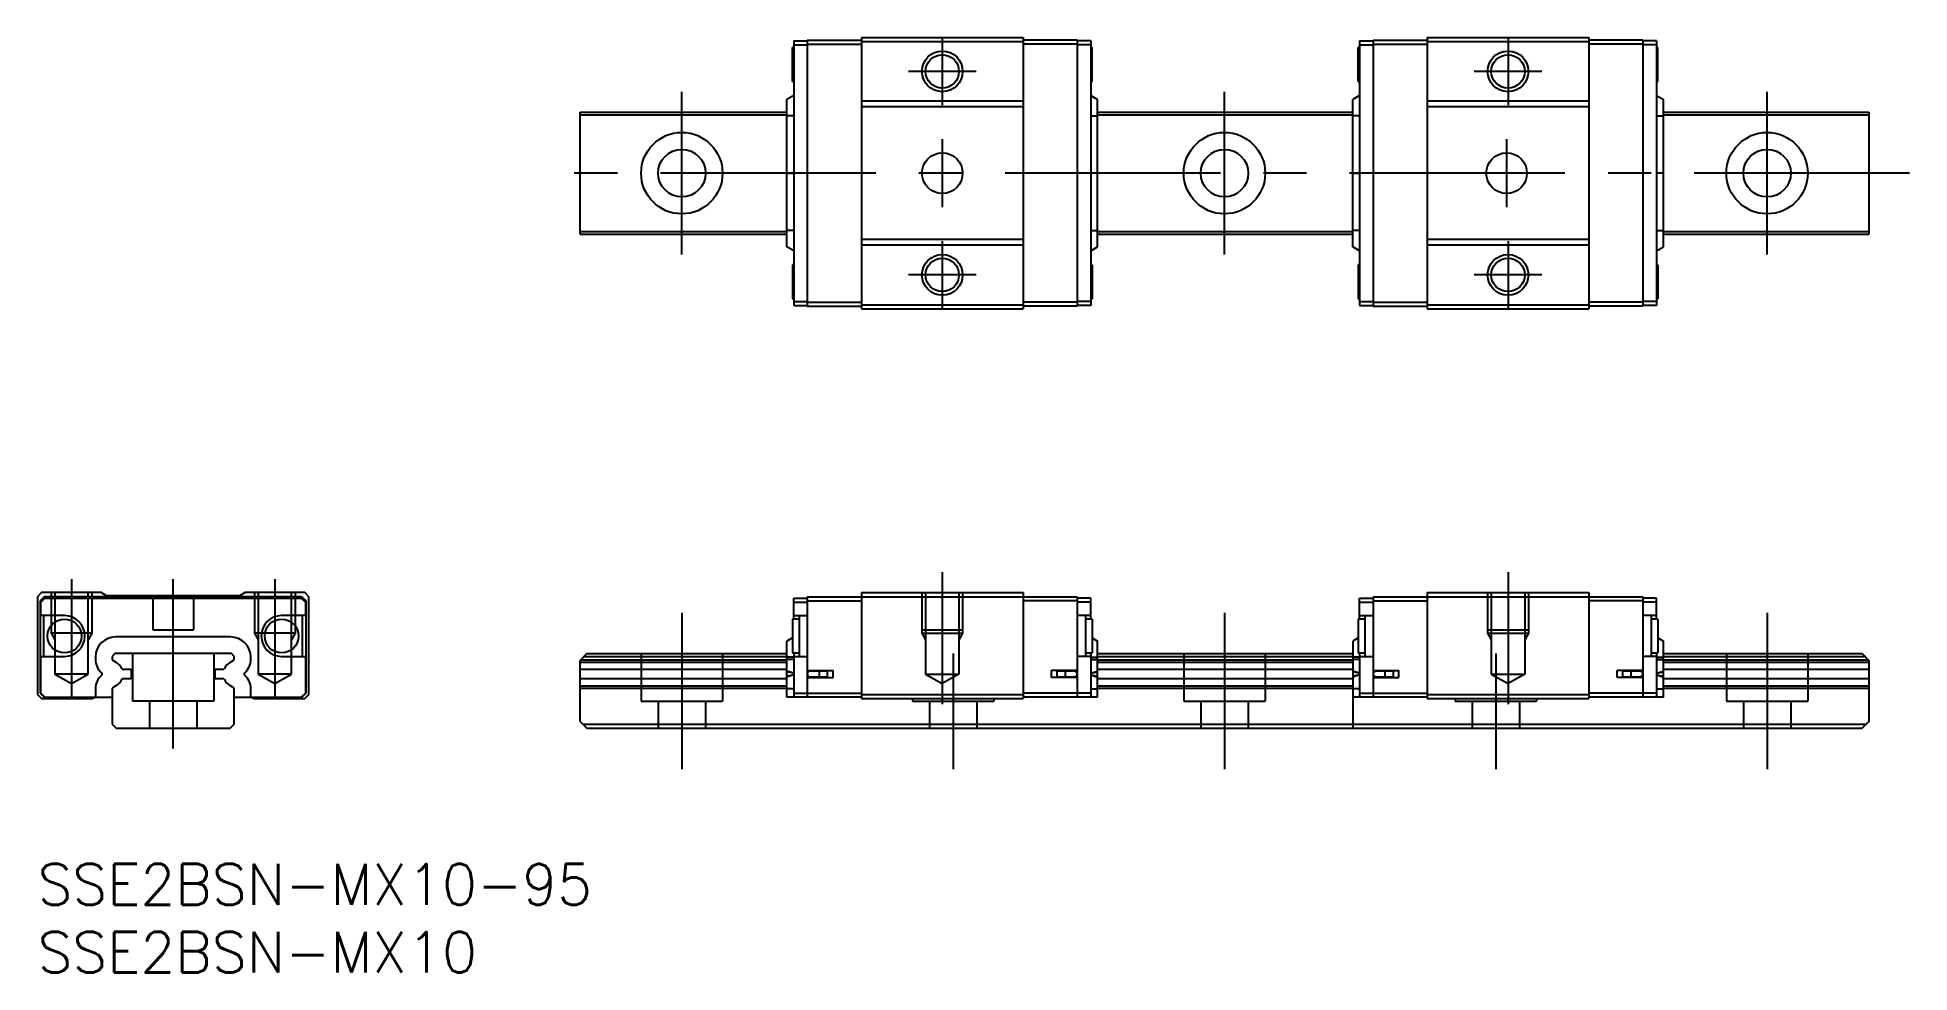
# Model space of a CAD drawing. Extents: x 0 to 138, y -8 to 61.
import ezdxf

# ---------------------------------------------------------------- set-up
doc = ezdxf.new("R2010")
doc.units = 0
doc.header["$LTSCALE"] = 0.5
doc.linetypes.add('CENTER', pattern=[50.8, 31.75, -6.35, 6.35, -6.35])
doc.linetypes.add('DASHED', pattern=[19.05, 12.7, -6.35])
for name, color, linetype in [('MSM_CENTER', 1, 'CENTER'), ('MSM_CONTINUOUS', 7, 'CONTINUOUS'), ('MSM_DASHED', 4, 'DASHED'), ('MSM_NARROW', 5, 'CONTINUOUS'), ('MSM_PART_NUMBER', 7, 'CONTINUOUS')]:
    doc.layers.add(name, color=color, linetype=linetype)
doc.styles.get("Standard").update_dxf_attribs({"font": 'txt.shx', "height": 3, "bigfont": 'bigfont.shx'})

# ---------------------------------------------------------------- blocks, each defined once
blk = doc.blocks.new('*U2')
at = {"layer": 'MSM_PART_NUMBER'}
blk.add_text('SSE2BSN-MX10-95', height=3, dxfattribs=at).set_placement((0, -3))
blk = doc.blocks.new('*U3')
at = {"layer": 'MSM_PART_NUMBER'}
blk.add_text('SSE2BSN-MX10', height=3, dxfattribs=at).set_placement((0, -8))

msp = doc.modelspace()

# ---------------------------------------------------------------- linework, layer by layer
at = {"layer": 'MSM_CENTER'}
for p, q in [((66.7, 60.91), (66.7, 55.91)), ((108.4, 60.91), (108.4, 55.91)), ((69.2, 58.41), (64.2, 58.41)), ((110.9, 58.41), (105.9, 58.41)), ((47.5, 44.91), (47.5, 56.91)), ((87.5, 44.91), (87.5, 56.91)), ((127.5, 44.91), (127.5, 56.91)), ((66.7, 53.41), (66.7, 48.41)), ((108.3, 53.41), (108.3, 48.41)), ((138, 50.91), (37, 50.91)), ((66.7, 45.91), (66.7, 40.91)), ((108.4, 45.91), (108.4, 40.91)), ((69.2, 43.41), (64.2, 43.41)), ((110.9, 43.41), (105.9, 43.41)), ((2.5, 21), (2.5, 12.29)), ((10, 8.5), (10, 21)), ((17.5, 21), (17.5, 12.29)), ((66.7, 21.5), (66.7, 11.79)), ((108.4, 21.5), (108.4, 11.79)), ((47.5, 18.5), (47.5, 7)), ((87.5, 18.5), (87.5, 7)), ((127.5, 18.5), (127.5, 7)), ((67.5, 15.5), (67.5, 7)), ((107.5, 15.5), (107.5, 7))]:
    msp.add_line(p, q, dxfattribs=at)
at = {"layer": 'MSM_CONTINUOUS'}
for p, q in [((60.75, 60.91), (60.75, 40.91)), ((60.75, 60.91), (72.65, 60.91)), ((72.65, 60.91), (72.65, 40.91)), ((102.45, 60.91), (102.45, 40.91)), ((102.45, 60.91), (114.35, 60.91)), ((114.35, 60.91), (114.35, 40.91)), ((55.75, 60.16), (55.65, 60.16)), ((55.65, 57.66), (55.65, 60.16)), ((55.75, 60.66), (55.75, 41.16)), ((55.75, 60.66), (56.75, 60.66)), ((55.75, 60.36), (56.75, 60.36)), ((56.75, 60.71), (56.75, 41.11)), ((56.75, 60.71), (60.75, 60.71)), ((56.75, 60.41), (60.75, 60.41)), ((60.75, 60.61), (72.65, 60.61)), ((76.65, 60.71), (72.65, 60.71)), ((76.65, 60.41), (72.65, 60.41)), ((76.65, 60.71), (76.65, 41.11)), ((77.65, 60.66), (76.65, 60.66)), ((77.65, 60.36), (76.65, 60.36)), ((77.65, 60.66), (77.65, 41.16)), ((77.75, 60.16), (77.65, 60.16)), ((77.75, 57.66), (77.75, 60.16)), ((97.35, 57.66), (97.35, 60.16)), ((97.45, 60.16), (97.35, 60.16)), ((97.45, 60.66), (97.45, 41.16)), ((97.45, 60.66), (98.45, 60.66)), ((97.45, 60.36), (98.45, 60.36)), ((98.45, 60.71), (98.45, 41.11)), ((98.45, 60.71), (102.45, 60.71)), ((98.45, 60.41), (102.45, 60.41)), ((102.45, 60.61), (114.35, 60.61)), ((118.35, 60.71), (114.35, 60.71)), ((118.35, 60.41), (114.35, 60.41)), ((118.35, 60.71), (118.35, 41.11)), ((119.35, 60.66), (118.35, 60.66)), ((119.35, 60.36), (118.35, 60.36)), ((119.35, 60.66), (119.35, 41.16)), ((119.45, 60.16), (119.35, 60.16)), ((119.45, 57.66), (119.45, 60.16)), ((55.75, 56.64), (55.25, 56.34)), ((55.65, 57.66), (55.75, 57.66)), ((77.65, 57.66), (77.75, 57.66)), ((77.65, 56.64), (78.15, 56.34)), ((97.45, 56.64), (96.95, 56.34)), ((97.35, 57.66), (97.45, 57.66)), ((119.35, 57.66), (119.45, 57.66)), ((119.35, 56.64), (119.85, 56.34)), ((40, 46.41), (40, 55.41)), ((40, 55.41), (55.25, 55.41)), ((40, 55.21), (55.25, 55.21)), ((55.25, 45.48), (55.25, 56.34)), ((72.65, 56.21), (60.75, 56.21)), ((72.65, 55.81), (60.75, 55.81)), ((78.15, 45.48), (78.15, 56.34)), ((78.15, 55.41), (96.95, 55.41)), ((78.15, 55.21), (96.95, 55.21)), ((96.95, 45.48), (96.95, 56.34)), ((114.35, 56.21), (102.45, 56.21)), ((114.35, 55.81), (102.45, 55.81)), ((119.85, 45.48), (119.85, 56.34)), ((119.85, 55.41), (135, 55.41)), ((119.85, 55.21), (135, 55.21)), ((135, 55.41), (135, 46.41)), ((55.75, 55.14), (55.25, 55.14)), ((77.65, 55.14), (78.15, 55.14)), ((97.45, 55.14), (96.95, 55.14)), ((119.35, 55.14), (119.85, 55.14)), ((55.25, 50.91), (55.75, 50.91)), ((78.15, 50.91), (77.65, 50.91)), ((96.95, 50.91), (97.45, 50.91)), ((119.85, 50.91), (119.35, 50.91)), ((40, 46.61), (55.25, 46.61)), ((40, 46.41), (55.25, 46.41)), ((55.75, 46.68), (55.25, 46.68)), ((72.65, 46.01), (60.75, 46.01)), ((72.65, 45.61), (60.75, 45.61)), ((77.65, 46.68), (78.15, 46.68)), ((78.15, 46.61), (96.95, 46.61)), ((78.15, 46.41), (96.95, 46.41)), ((97.45, 46.68), (96.95, 46.68)), ((114.35, 46.01), (102.45, 46.01)), ((114.35, 45.61), (102.45, 45.61)), ((119.35, 46.68), (119.85, 46.68)), ((119.85, 46.61), (135, 46.61)), ((119.85, 46.41), (135, 46.41)), ((55.75, 45.18), (55.25, 45.48)), ((55.75, 44.16), (55.65, 44.16)), ((55.65, 44.16), (55.65, 41.66)), ((77.65, 45.18), (78.15, 45.48)), ((77.75, 44.16), (77.65, 44.16)), ((77.75, 44.16), (77.75, 41.66)), ((97.45, 45.18), (96.95, 45.48)), ((97.35, 44.16), (97.35, 41.66)), ((97.45, 44.16), (97.35, 44.16)), ((119.35, 45.18), (119.85, 45.48)), ((119.45, 44.16), (119.35, 44.16)), ((119.45, 44.16), (119.45, 41.66)), ((55.65, 41.66), (55.75, 41.66)), ((55.75, 41.46), (56.75, 41.46)), ((56.75, 41.41), (60.75, 41.41)), ((76.65, 41.41), (72.65, 41.41)), ((77.65, 41.46), (76.65, 41.46)), ((77.65, 41.66), (77.75, 41.66)), ((97.35, 41.66), (97.45, 41.66)), ((97.45, 41.46), (98.45, 41.46)), ((98.45, 41.41), (102.45, 41.41)), ((118.35, 41.41), (114.35, 41.41)), ((119.35, 41.46), (118.35, 41.46)), ((119.35, 41.66), (119.45, 41.66)), ((55.75, 41.16), (56.75, 41.16)), ((56.75, 41.11), (60.75, 41.11)), ((60.75, 41.21), (72.65, 41.21)), ((60.75, 40.91), (72.65, 40.91)), ((76.65, 41.11), (72.65, 41.11)), ((77.65, 41.16), (76.65, 41.16)), ((97.45, 41.16), (98.45, 41.16)), ((98.45, 41.11), (102.45, 41.11)), ((102.45, 41.21), (114.35, 41.21)), ((102.45, 40.91), (114.35, 40.91)), ((118.35, 41.11), (114.35, 41.11)), ((119.35, 41.16), (118.35, 41.16)), ((0.3, 20), (0, 19.7)), ((0, 19.7), (0, 12.5)), ((0.5, 19.7), (0.2, 19.4)), ((0.2, 19.4), (0.2, 12.6)), ((0.25, 19.3), (0.55, 19.6)), ((4.7, 20), (0.3, 20)), ((19.5, 19.7), (0.5, 19.7)), ((0.55, 19.6), (19.45, 19.6)), ((5.1, 19.75), (4.7, 20)), ((14.9, 19.75), (5.1, 19.75)), ((15.3, 20), (14.9, 19.75)), ((19.7, 20), (15.3, 20)), ((19.45, 19.6), (19.75, 19.3)), ((19.8, 19.4), (19.5, 19.7)), ((20, 19.7), (19.7, 20)), ((19.8, 12.6), (19.8, 19.4)), ((20, 12.5), (20, 19.7)), ((55.75, 19.6), (56.75, 19.6)), ((55.75, 18.05), (55.75, 19.6)), ((56.75, 19.7), (56.75, 12.3)), ((56.75, 19.7), (76.65, 19.7)), ((56.75, 19.4), (60.75, 19.4)), ((60.75, 20), (72.65, 20)), ((60.75, 20), (60.75, 12.2)), ((72.65, 20), (72.65, 12.2)), ((76.65, 19.4), (72.65, 19.4)), ((76.65, 19.7), (76.65, 12.3)), ((77.65, 19.6), (76.65, 19.6)), ((77.65, 18.05), (77.65, 19.6)), ((97.45, 19.6), (98.45, 19.6)), ((97.45, 18.05), (97.45, 19.6)), ((98.45, 19.7), (118.35, 19.7)), ((98.45, 19.7), (98.45, 12.3)), ((98.45, 19.4), (102.45, 19.4)), ((102.45, 20), (114.35, 20)), ((102.45, 20), (102.45, 12.2)), ((114.35, 20), (114.35, 12.2)), ((118.35, 19.4), (114.35, 19.4)), ((118.35, 19.7), (118.35, 12.3)), ((119.35, 19.6), (118.35, 19.6)), ((119.35, 18.05), (119.35, 19.6)), ((0.25, 18.3), (0.25, 19.3)), ((2, 18.3), (0.25, 18.3)), ((0.45, 18.3), (0.45, 15.3)), ((19.75, 18.3), (18, 18.3)), ((19.55, 15.3), (19.55, 18.3)), ((19.75, 19.3), (19.75, 18.3)), ((56.15, 18.05), (55.65, 18.05)), ((55.65, 18.05), (55.65, 15.55)), ((55.75, 19.3), (56.75, 19.3)), ((55.75, 18.3), (56.75, 18.3)), ((56.15, 18.3), (56.15, 15.3)), ((77.65, 19.3), (76.65, 19.3)), ((77.65, 18.3), (76.65, 18.3)), ((77.25, 18.3), (77.25, 15.3)), ((77.75, 18.05), (77.25, 18.05)), ((77.75, 18.05), (77.75, 15.55)), ((97.35, 18.05), (97.35, 15.55)), ((97.85, 18.05), (97.35, 18.05)), ((97.45, 19.3), (98.45, 19.3)), ((97.45, 18.3), (98.45, 18.3)), ((97.85, 18.3), (97.85, 15.3)), ((119.35, 19.3), (118.35, 19.3)), ((119.35, 18.3), (118.35, 18.3)), ((118.95, 18.3), (118.95, 15.3)), ((119.45, 18.05), (118.95, 18.05)), ((119.45, 18.05), (119.45, 15.55)), ((14.23, 16.73), (5.77, 16.73)), ((55.65, 16.67), (55.25, 16.43)), ((77.75, 16.67), (78.15, 16.43)), ((97.35, 16.67), (96.95, 16.43)), ((119.45, 16.67), (119.85, 16.43)), ((0.25, 15.3), (2, 15.3)), ((0.25, 12.6), (0.25, 15.3)), ((4.27, 15.23), (4.27, 15.08)), ((5.7, 15.5), (5.5, 15.3)), ((5.5, 15.3), (5.5, 15.04)), ((14.3, 15.5), (5.7, 15.5)), ((14.5, 15.3), (14.3, 15.5)), ((14.5, 15.04), (14.5, 15.3)), ((15.73, 15.08), (15.73, 15.23)), ((18, 15.3), (19.75, 15.3)), ((19.75, 15.3), (19.75, 12.6)), ((40.5, 15.5), (40, 15)), ((40.3, 15.3), (55.25, 15.3)), ((40.5, 15.5), (55.25, 15.5)), ((55.25, 12.3), (55.25, 16.43)), ((55.75, 15.23), (55.25, 15.23)), ((55.65, 15.55), (56.15, 15.55)), ((55.75, 15.55), (55.75, 12.3)), ((55.75, 15.3), (56.75, 15.3)), ((77.65, 15.3), (76.65, 15.3)), ((77.25, 15.55), (77.75, 15.55)), ((77.65, 15.55), (77.65, 12.3)), ((77.65, 15.23), (78.15, 15.23)), ((78.15, 12.3), (78.15, 16.43)), ((78.15, 15.5), (96.95, 15.5)), ((78.15, 15.3), (96.95, 15.3)), ((96.95, 16.43), (96.95, 10)), ((97.45, 15.23), (96.95, 15.23)), ((97.35, 15.55), (97.85, 15.55)), ((97.45, 15.55), (97.45, 12.3)), ((97.45, 15.3), (98.45, 15.3)), ((119.35, 15.3), (118.35, 15.3)), ((118.95, 15.55), (119.45, 15.55)), ((119.35, 15.55), (119.35, 12.3)), ((119.35, 15.23), (119.85, 15.23)), ((119.85, 12.3), (119.85, 16.43)), ((119.85, 15.5), (134.5, 15.5)), ((119.85, 15.3), (134.7, 15.3)), ((134.5, 15.5), (135, 15)), ((5.5, 15.04), (5.78, 14.88)), ((6.25, 14.35), (6.9, 14.35)), ((6.9, 14.35), (6.9, 13.65)), ((13.1, 13.65), (13.1, 14.35)), ((13.1, 14.35), (13.75, 14.35)), ((14.22, 14.88), (14.5, 15.04)), ((40, 10.5), (40, 15)), ((40, 14.88), (55.25, 14.88)), ((40, 14.35), (55.25, 14.35)), ((40.04, 15.04), (55.25, 15.04)), ((55.75, 15.08), (55.25, 15.08)), ((55.75, 14.07), (55.25, 14.22)), ((55.75, 14.07), (55.25, 14.17)), ((55.75, 13.93), (55.25, 13.78)), ((55.75, 13.93), (55.25, 13.83)), ((56.75, 14.25), (58.65, 14.25)), ((58.25, 14.2), (56.95, 14.2)), ((56.95, 13.8), (58.25, 13.8)), ((57.25, 14.2), (57.25, 14.25)), ((57.25, 13.75), (57.25, 13.8)), ((57.58, 14.2), (57.58, 14.25)), ((57.58, 13.75), (57.58, 13.8)), ((57.65, 13.8), (57.65, 14.2)), ((58.25, 13.8), (58.25, 14.2)), ((58.65, 13.75), (58.65, 14.25)), ((76.65, 14.25), (74.75, 14.25)), ((74.75, 13.75), (74.75, 14.25)), ((75.15, 14.2), (75.15, 13.8)), ((76.45, 14.2), (75.15, 14.2)), ((75.15, 13.8), (76.45, 13.8)), ((75.75, 14.2), (75.75, 13.8)), ((75.82, 14.2), (75.82, 14.25)), ((75.82, 13.75), (75.82, 13.8)), ((76.15, 14.2), (76.15, 14.25)), ((76.15, 13.75), (76.15, 13.8)), ((77.65, 15.08), (78.15, 15.08)), ((77.65, 14.07), (78.15, 14.22)), ((77.65, 14.07), (78.15, 14.17)), ((77.65, 13.93), (78.15, 13.78)), ((77.65, 13.93), (78.15, 13.83)), ((78.15, 15.04), (96.95, 15.04)), ((78.15, 14.88), (96.95, 14.88)), ((78.15, 14.35), (96.95, 14.35)), ((97.45, 15.08), (96.95, 15.08)), ((97.45, 14.07), (96.95, 14.22)), ((97.45, 14.07), (96.95, 14.17)), ((97.45, 13.93), (96.95, 13.78)), ((97.45, 13.93), (96.95, 13.83)), ((98.45, 14.25), (100.35, 14.25)), ((99.95, 14.2), (98.65, 14.2)), ((98.65, 13.8), (99.95, 13.8)), ((98.95, 14.2), (98.95, 14.25)), ((98.95, 13.75), (98.95, 13.8)), ((99.28, 14.2), (99.28, 14.25)), ((99.28, 13.75), (99.28, 13.8)), ((99.35, 13.8), (99.35, 14.2)), ((99.95, 13.8), (99.95, 14.2)), ((100.35, 13.75), (100.35, 14.25)), ((118.35, 14.25), (116.45, 14.25)), ((116.45, 13.75), (116.45, 14.25)), ((118.15, 14.2), (116.85, 14.2)), ((116.85, 14.2), (116.85, 13.8)), ((116.85, 13.8), (118.15, 13.8)), ((117.45, 14.2), (117.45, 13.8)), ((117.52, 14.2), (117.52, 14.25)), ((117.52, 13.75), (117.52, 13.8)), ((117.85, 14.2), (117.85, 14.25)), ((117.85, 13.75), (117.85, 13.8)), ((119.35, 15.08), (119.85, 15.08)), ((119.35, 14.07), (119.85, 14.22)), ((119.35, 14.07), (119.85, 14.17)), ((119.35, 13.93), (119.85, 13.78)), ((119.35, 13.93), (119.85, 13.83)), ((119.85, 15.04), (134.96, 15.04)), ((119.85, 14.88), (135, 14.88)), ((119.85, 14.35), (135, 14.35)), ((135, 15), (135, 10.5)), ((0, 12.5), (0.3, 12.2)), ((0.2, 12.6), (0.5, 12.3)), ((0.55, 12.3), (0.25, 12.6)), ((4.27, 12.92), (4.27, 12.3)), ((5.78, 13.12), (5.5, 12.96)), ((5.5, 12.96), (5.5, 10.3)), ((6.9, 13.65), (6.25, 13.65)), ((13.75, 13.65), (13.1, 13.65)), ((14.5, 12.96), (14.22, 13.12)), ((14.5, 10.3), (14.5, 12.96)), ((15.73, 12.3), (15.73, 12.92)), ((19.75, 12.6), (19.45, 12.3)), ((19.5, 12.3), (19.8, 12.6)), ((19.7, 12.2), (20, 12.5)), ((55.25, 13.65), (40, 13.65)), ((40, 13.12), (55.25, 13.12)), ((40, 12.96), (55.25, 12.96)), ((55.75, 12.92), (55.25, 12.92)), ((55.75, 12.6), (60.75, 12.6)), ((56.75, 13.75), (58.65, 13.75)), ((60.75, 12.5), (72.65, 12.5)), ((77.65, 12.6), (72.65, 12.6)), ((76.65, 13.75), (74.75, 13.75)), ((77.65, 12.92), (78.15, 12.92)), ((96.95, 13.65), (78.15, 13.65)), ((78.15, 13.12), (96.95, 13.12)), ((78.15, 12.96), (96.95, 12.96)), ((97.45, 12.92), (96.95, 12.92)), ((97.45, 12.6), (102.45, 12.6)), ((98.45, 13.75), (100.35, 13.75)), ((102.45, 12.5), (114.35, 12.5)), ((119.35, 12.6), (114.35, 12.6)), ((118.35, 13.75), (116.45, 13.75)), ((119.35, 12.92), (119.85, 12.92)), ((135, 13.65), (119.85, 13.65)), ((119.85, 13.12), (135, 13.12)), ((119.85, 12.96), (135, 12.96)), ((0.3, 12.2), (4.03, 12.2)), ((0.5, 12.3), (5.5, 12.3)), ((4.03, 12.2), (4.24, 12.3)), ((14.5, 12.3), (19.5, 12.3)), ((15.76, 12.3), (15.97, 12.2)), ((15.97, 12.2), (19.7, 12.2)), ((60.75, 12.3), (55.25, 12.3)), ((60.75, 12.2), (72.65, 12.2)), ((78.15, 12.3), (72.65, 12.3)), ((102.45, 12.3), (96.95, 12.3)), ((102.45, 12.2), (114.35, 12.2)), ((119.85, 12.3), (114.35, 12.3)), ((5.5, 10.3), (5.8, 10)), ((5.8, 10), (14.2, 10)), ((14.2, 10), (14.5, 10.3)), ((40, 10.5), (40.5, 10)), ((40.2, 10.3), (134.8, 10.3)), ((40.5, 10), (134.5, 10)), ((135, 10.5), (134.5, 10))]:
    msp.add_line(p, q, dxfattribs=at)
for centre, radius in [((66.7, 58.41), 1.23), ((108.4, 58.41), 1.23), ((47.5, 50.91), 3), ((87.5, 50.91), 3), ((127.5, 50.91), 3), ((47.5, 50.91), 1.75), ((87.5, 50.91), 1.75), ((127.5, 50.91), 1.75), ((66.7, 50.91), 1.5), ((108.3, 50.91), 1.5), ((66.7, 43.41), 1.23), ((108.4, 43.41), 1.23), ((2, 16.8), 1.25), ((18, 16.8), 1.25)]:
    msp.add_circle(centre, radius, dxfattribs=at)
for centre, radius, start, end in [((2, 16.8), 1.5, 270, 90), ((18, 16.8), 1.5, 90, 270), ((5.77, 15.23), 1.5, 90, 180), ((14.23, 15.23), 1.5, 0, 90), ((5.57, 15.08), 1.3, 180, 230.7306), ((5.57, 12.92), 1.3, 129.2694, 180), ((4.68, 14), 0.1, 309.2694, 50.7306), ((5.23, 13.93), 1.1, 22.4464, 60.0031), ((14.77, 13.93), 1.1, 119.9969, 157.5536), ((15.32, 14), 0.1, 129.2694, 230.7306), ((14.43, 15.08), 1.3, 309.2694, 0), ((14.43, 12.92), 1.3, 0, 50.7306), ((56.95, 14), 0.2, 90, 270), ((76.45, 14), 0.2, 270, 90), ((98.65, 14), 0.2, 90, 270), ((118.15, 14), 0.2, 270, 90), ((5.23, 14.07), 1.1, 299.9969, 337.5536), ((14.77, 14.07), 1.1, 202.4464, 240.0031)]:
    msp.add_arc(centre, radius, start, end, dxfattribs=at)
at = {"layer": 'MSM_DASHED'}
for p, q in [((1, 20), (1, 17)), ((1.27, 20), (1.27, 14)), ((3.73, 14), (3.73, 20)), ((4, 20), (4, 17)), ((8.5, 19.75), (8.5, 17.25)), ((11.5, 19.75), (11.5, 17.25)), ((16, 20), (16, 17)), ((16.27, 20), (16.27, 14)), ((18.73, 14), (18.73, 20)), ((19, 20), (19, 17)), ((65.2, 20), (65.2, 17)), ((65.47, 20), (65.47, 14)), ((67.93, 20), (67.93, 14)), ((68.2, 20), (68.2, 17)), ((106.9, 20), (106.9, 17)), ((107.17, 20), (107.17, 14)), ((109.63, 20), (109.63, 14)), ((109.9, 20), (109.9, 17)), ((1, 17), (1.27, 16.53)), ((4, 17), (1, 17)), ((4, 17), (3.73, 16.53)), ((8.5, 17.25), (11.5, 17.25)), ((16, 17), (16.27, 16.53)), ((19, 17), (16, 17)), ((19, 17), (18.73, 16.53)), ((65.2, 17.25), (68.2, 17.25)), ((65.2, 17), (65.47, 16.53)), ((65.2, 17), (68.2, 17)), ((68.2, 17), (67.93, 16.53)), ((106.9, 17.25), (109.9, 17.25)), ((106.9, 17), (107.17, 16.53)), ((106.9, 17), (109.9, 17)), ((109.9, 17), (109.63, 16.53)), ((7, 15.5), (7, 12)), ((13, 15.5), (13, 12)), ((44.5, 15.5), (44.5, 12)), ((50.5, 15.5), (50.5, 12)), ((84.5, 15.5), (84.5, 12)), ((90.5, 15.5), (90.5, 12)), ((124.5, 15.5), (124.5, 12)), ((130.5, 15.5), (130.5, 12)), ((1.27, 14), (2.5, 13.29)), ((3.73, 14), (1.27, 14)), ((2.5, 13.29), (3.73, 14)), ((16.27, 14), (17.5, 13.29)), ((18.73, 14), (16.27, 14)), ((17.5, 13.29), (18.73, 14)), ((65.47, 14), (67.93, 14)), ((65.47, 14), (66.7, 13.29)), ((67.93, 14), (66.7, 13.29)), ((107.17, 14), (109.63, 14)), ((107.17, 14), (108.4, 13.29)), ((109.63, 14), (108.4, 13.29)), ((13, 12), (7, 12)), ((8.25, 12), (8.25, 10)), ((11.75, 12), (11.75, 10)), ((44.5, 12), (50.5, 12)), ((45.75, 12), (45.75, 10)), ((49.25, 12), (49.25, 10)), ((64.5, 12.2), (64.5, 12)), ((64.5, 12), (70.5, 12)), ((65.75, 12), (65.75, 10)), ((69.25, 12), (69.25, 10)), ((70.5, 12.2), (70.5, 12)), ((84.5, 12), (90.5, 12)), ((85.75, 12), (85.75, 10)), ((89.25, 12), (89.25, 10)), ((104.5, 12.2), (104.5, 12)), ((104.5, 12), (110.5, 12)), ((105.75, 12), (105.75, 10)), ((109.25, 12), (109.25, 10)), ((110.5, 12.2), (110.5, 12)), ((124.5, 12), (130.5, 12)), ((125.75, 12), (125.75, 10)), ((129.25, 12), (129.25, 10))]:
    msp.add_line(p, q, dxfattribs=at)
at = {"layer": 'MSM_NARROW'}
for centre in [(66.7, 58.41), (108.4, 58.41), (66.7, 43.41), (108.4, 43.41)]:
    msp.add_circle(centre, 1.5, dxfattribs=at)

# ---------------------------------------------------------------- block references
at = {"layer": 'MSM_CONTINUOUS'}
for name in ['*U2', '*U3']:
    msp.add_blockref(name, (0, 0), dxfattribs=at)

doc.saveas('drawing.dxf')
